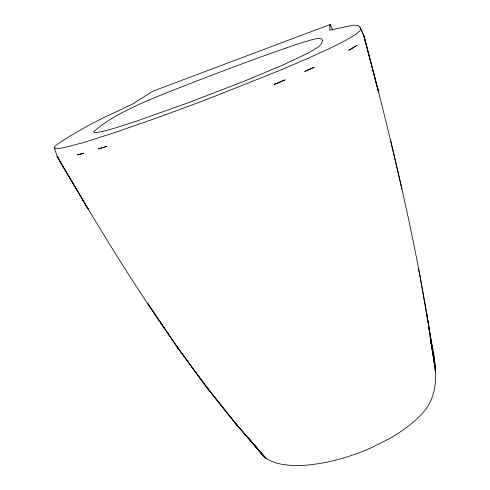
<?xml version="1.0" encoding="UTF-8"?>
<svg xmlns="http://www.w3.org/2000/svg" width="490" height="490" viewBox="0 0 490 490"><rect width="100%" height="100%" fill="white"/><g stroke="black" fill="none" stroke-linecap="round" stroke-linejoin="round"><path stroke-width="0.73" d="M329.96 26.08L330.07 25.278M57.232 156.757L88.629 209.824L57.232 156.757L54.329 147.735L55.352 146.02L58.23 143.631L72.379 134.67L88.69 125.299L103.151 117.925L132.073 104.309L152.709 91.256L330.18 24.5L329.648 30.166L353.266 25.174L358.061 25.523L359.966 27.14L364.217 36.591L378.55 91.979L363.666 35.268L359.966 27.14M57.581 157.4L58.733 157.847L57.581 157.4L57.232 156.653C103.911 236.799 152.47 316.124 208.85 389.905L177.147 346.963L147.472 303.12L156.42 316.32M250.01 440.057L263.926 456.564A85.83 36.285 -21.3 0 0 270.823 460.992L276.617 463.062A92.941 39.169 -21.1 0 0 310.544 464.753L319.137 463.601A95.262 40.064 -21 0 0 371.965 447.45L389.17 438.752A92.861 39.151 -21 0 0 415.342 420.34L421.271 414.565A86.001 36.431 -20.9 0 0 428.297 405.665C442.323 381.165 432.86 351.845 428.474 325.893M246.47 435.873L233.479 420.971L263.926 456.564L248.442 438.029M247.971 437.595L265.966 458.23L235.255 423.366L205.855 386.077L206.817 387.278M245.141 434.183L246.115 435.359M247.573 437.123L249.036 438.881M208.244 389.066L237.295 425.461L206.97 387.896L177.147 346.963L178.574 348.996L157.272 317.575M260.698 452.717L262.181 454.738M54.329 147.735L55.597 148.605L57.214 148.66L62.567 147.956L82.142 142.945L112.51 133.329L150.736 120.075A187.033 11.086 -21 0 0 182.543 108.474A187.027 11.086 -21 0 0 215.563 95.991L279.471 70.511L306.991 58.782L329.237 48.675L345.266 40.664L355.085 34.894L359.629 31.121L360.438 29.486L360.26 27.734M330.18 24.5L332.826 30.209M364.217 36.591L363.709 35.335L378.55 91.979M430.404 339.619L432.884 349.223M377.71 88.494C401.273 181.992 422.882 276.207 435.475 371.892L430.012 335.221M390.414 139.558L401.965 189.281M430.894 342.535L431.2 344.023M431.512 345.505L433.993 357.394M430.937 342.59L431.212 344.09M431.494 345.591L434.557 362.061M418.564 268.361L428.334 324M429.981 336.232L430.226 337.726M430.477 339.227L430.728 340.721M430.973 342.216L431.225 343.711M431.47 345.205L432.713 352.684M432.964 354.178L435.071 366.888L426.772 313.52M428.56 325.495L428.781 326.995M429.007 328.49L429.785 333.727M322.42 40.572L321.507 43.788L318.598 46.826L307.885 53.245L281.603 65.593L242.379 81.922L189.728 102.22L134.744 121.765L114.121 128.319L103.188 131.289L96.45 132.521L94.227 132.447L93.621 131.737C109.209 118.047 128.79 108.909 147.784 100.554A57.704 3.087 -21.1 0 1 158.105 96.212C203.387 78.094 249.043 60.852 295.115 44.835A58.512 3.173 -20.8 0 1 303.984 41.993C309.766 40.75 315.885 37.393 321.808 39.01L322.42 40.572M356.971 45.399L348.892 50.237L356.971 45.399M314.035 67.308L304.903 71.381L314.035 67.308M284.996 79.931L274.4 84.354L284.996 79.931M106.802 146.332L98.459 148.929L106.802 146.332M83.729 153.229L77.463 154.883L83.729 153.229"/></g></svg>
